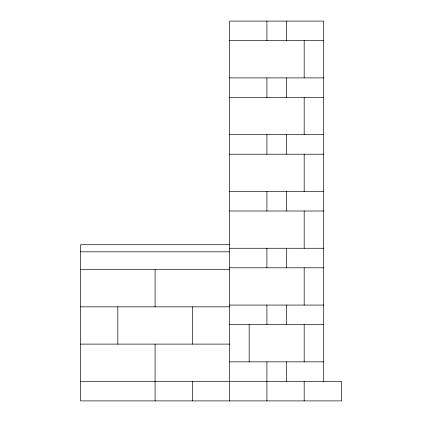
<?xml version="1.0" encoding="UTF-8"?>
<svg xmlns="http://www.w3.org/2000/svg" width="422" height="422" viewBox="0 0 422 422"><rect width="100%" height="100%" fill="white"/><g stroke="black" fill="none" stroke-linecap="round" stroke-linejoin="round"><path stroke-width="0.63" d="M229.637 40.623L323.695 40.623M229.637 77.891L323.695 77.891M229.637 97.413L323.695 97.413M229.637 134.687L323.695 134.687M229.637 154.209L323.695 154.209M229.637 191.477L323.695 191.477M229.637 211L323.695 211M229.637 244.723L80.555 244.723L80.555 400.9L341.445 400.9L341.445 381.377L80.555 381.377M229.637 248.268L323.695 248.268M80.555 251.818L229.637 251.818M229.637 267.791L323.695 267.791M80.555 269.568L229.637 269.568M229.637 305.064L323.695 305.064M80.555 306.836L229.637 306.836M229.637 324.587L323.695 324.587M80.555 344.109L229.637 344.109M229.637 361.854L323.695 361.854M323.695 381.377L323.695 21.1L229.637 21.1L229.637 400.9M304.178 40.623L304.178 77.891M304.178 97.413L304.178 134.687M304.178 154.209L304.178 191.477M304.178 211L304.178 248.268M304.178 267.791L304.178 305.064M304.178 324.587L304.178 361.854M304.178 381.377L304.178 400.9M286.427 21.1L286.427 40.623M286.427 77.891L286.427 97.413M286.427 134.687L286.427 154.209M286.427 191.477L286.427 211M286.427 248.268L286.427 267.791M286.427 305.064L286.427 324.587M286.427 361.854L286.427 381.377M266.904 21.1L266.904 40.623M266.904 77.891L266.904 97.413M266.904 134.687L266.904 154.209M266.904 191.477L266.904 211M266.904 248.268L266.904 267.791M266.904 305.064L266.904 324.587M266.904 361.854L266.904 400.9M249.159 324.587L249.159 361.854M192.363 306.836L192.363 344.109M192.363 381.377L192.363 400.9M155.096 269.568L155.096 306.836M155.096 344.109L155.096 400.9M117.822 306.836L117.822 344.109"/></g></svg>
